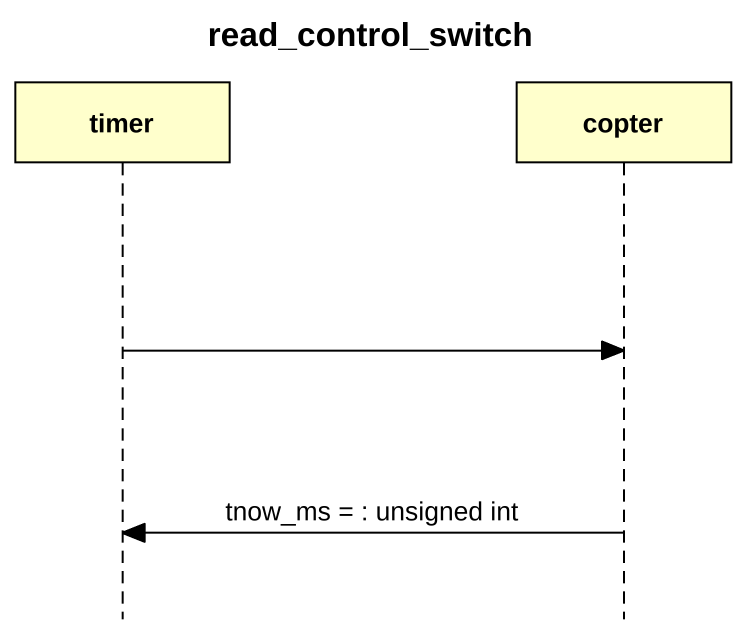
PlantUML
@startuml
title read_control_switch
hide footbox
participant timer
participant copter

timer -> copter
copter -> timer : tnow_ms = : unsigned int
@enduml
